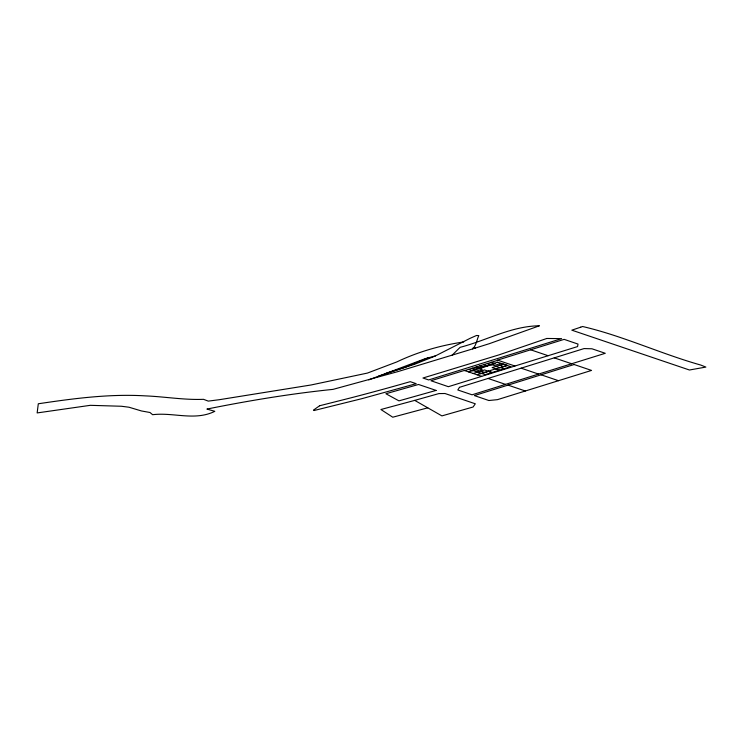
<?xml version="1.0" encoding="UTF-8"?>
<svg xmlns="http://www.w3.org/2000/svg" width="743" height="743" viewBox="0 0 743 743"><rect width="100%" height="100%" fill="white"/><g stroke="black" fill="none" stroke-linecap="round" stroke-linejoin="round"><path stroke-width="1.11" d="M463.725 341.956C440.46 345.356 417.956 351.866 396.781 361.943L367.423 373.079L311.076 384.976L219.259 399.715L208.263 401.109L203.536 399.325C183.92 400.096 164.705 396.651 145.173 395.87C109.379 393.744 73.622 398.499 38.302 403.774L37.15 412.932L90.275 405.325L121.434 406.254L129.003 407.229L141.467 410.963L149.984 412.495L152.612 414.705C173.351 412.124 194.917 421.216 214.838 411.316L206.879 409.077C248.58 400.691 290.708 393.688 333.05 389.369L397.849 371.621L472.622 348.913C476.467 345.337 476.625 340.08 478.808 335.595L476.486 335.492L470.031 338.362L434.887 356.176L414.445 364.349L385.97 373.376M451.958 355.358L460.093 347.334C486.749 340.424 511.351 326.093 539.437 325.787L489.396 343.656L472.622 348.913M428.014 357.912L405.121 367.302L378.354 376.255M368.723 379.896L425.015 358.739L435.463 355.869M464.7 370.59L497.903 360.244M468.582 371.899L495.079 363.652L491.197 362.333M475.492 371.37L482.235 369.271L478.752 368.082M501.098 363.392L494.355 365.5L490.863 364.311M473.235 373.478L484.585 369.949L492.117 372.494M488.235 371.184L495.813 368.825M477.108 374.797L488.467 371.259M496.036 368.899L507.395 365.37L503.513 364.051L492.163 367.59L499.686 370.144M481.696 373.469L488.439 371.37L491.931 372.559M507.302 365.5L500.559 367.599L504.042 368.788M414.715 400.384L438.89 393.586L445.001 393.511L475.306 403.793L473.077 407.006L441.918 415.894L414.715 400.384L380.908 409.514L392.759 417.213L427.773 407.833M472.966 348.049L475.427 348.03M554.25 357.857L571.664 363.764M514.936 366.02L497.522 360.114L564.132 339.365L577.998 344.065L577.59 346.563L448.373 386.694L430.968 380.75L464.31 370.46L481.678 376.348M499.733 365.231L503.605 366.54M487.417 363.513L491.29 364.832M495.943 366.41L499.825 367.72M483.628 364.692L487.51 366.011M479.848 365.872L483.721 367.191M476.059 367.051L479.932 368.37M472.269 368.231L476.152 369.55M480.805 371.129L484.677 372.438M468.489 369.41L472.362 370.72M477.015 372.299L480.897 373.618M508.017 385.115L525.347 390.994M488.058 378.456L505.519 384.382M530.669 349.795L548.102 355.711M541.118 374.797L558.476 380.695M521.131 368.166L538.564 374.082M459.48 387.335L457.818 389.973L472.056 394.802L605.266 353.296L591.939 348.783L584.072 348.578L459.48 387.335M319.611 405.752L313.462 410.108L313.945 410.545L362.036 398.629L416.164 383.676L410.247 381.67L400.087 384.558A681.665 174.131 -10.7 0 1 351.263 397.756L319.611 405.752M580.701 327.18L571.831 330.171L689.448 370.005L705.85 367.079L700.733 365.045C660.843 353.789 622.81 335.845 582.558 326.502L580.701 327.18M546.811 338.464L498.869 354.913L422.962 378.011L428.609 379.942L561.624 338.632L546.811 338.464M497.606 362.212L472.009 370.19L485.188 374.658L510.785 366.68L497.606 362.212M574.125 364.516L474.378 395.592L488.857 400.514L497.448 399.66L591.539 370.423L574.125 364.516M436.076 390.419L398.954 400.867L385.896 393.734L418.541 384.475L436.076 390.419"/></g></svg>
